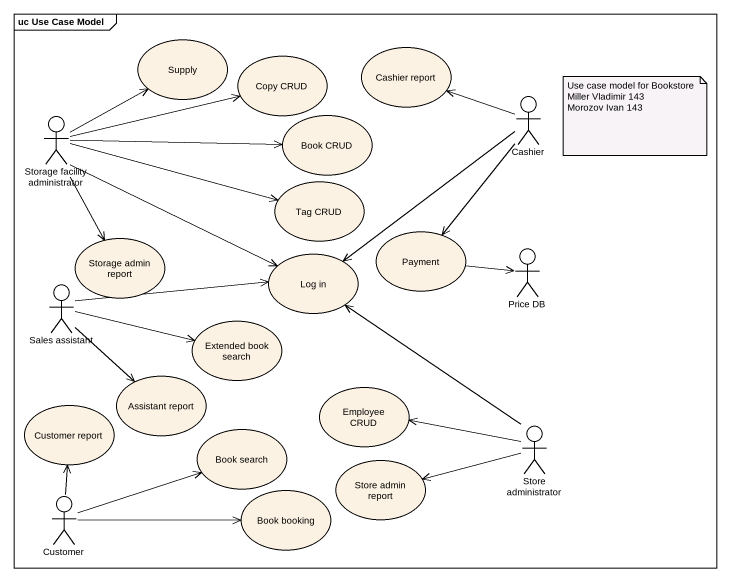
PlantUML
@startuml
mainframe uc Use Case Model
usecase Supply
usecase "Cashier report" as Cashier_report
usecase "Copy CRUD" as Copy_CRUD
actor "Storage facility administrator" as Storage_facility
usecase "Book CRUD" as Book_CRUD
actor Сashier
usecase "Tag CRUD" as Tag_CRUD
usecase "Storage admin report" as Storage_admin_report
usecase Payment
usecase "Log in" as Log_in
actor "Price DB" as Price_DB
actor "Sales assistant" as Sales_assistant
usecase "Extended book search" as Extended_book_search
usecase "Assistant report" as Assistant_report
usecase "Employee CRUD" as Employee_CRUD
usecase "Customer report" as Customer_report
usecase "Book search" as Book_search
actor "Store administrator" as Store_administrator
usecase "Store admin report" as Store_admin_report
actor Customer
usecase "Book booking" as Book_booking
Storage_facility -up-> Supply
Storage_facility -right-> Copy_CRUD
Storage_facility -right-> Book_CRUD
Storage_facility -right-> Tag_CRUD
Storage_facility --> Storage_admin_report
Storage_facility -right-> Log_in
Сashier -left-> Cashier_report
Сashier --> Payment
Сashier --> Log_in
Payment -right-> Price_DB
Sales_assistant -right-> Log_in
Sales_assistant -right-> Extended_book_search
Sales_assistant --> Assistant_report
Store_administrator -up-> Log_in
Store_administrator -left-> Employee_CRUD
Store_administrator -left-> Store_admin_report
Customer -up-> Customer_report
Customer -right-> Book_search
Customer -right-> Book_booking
note as N1
  Use case model for Bookstore
  Miller Vladimir 143
  Morozov Ivan 143
end note
@enduml
